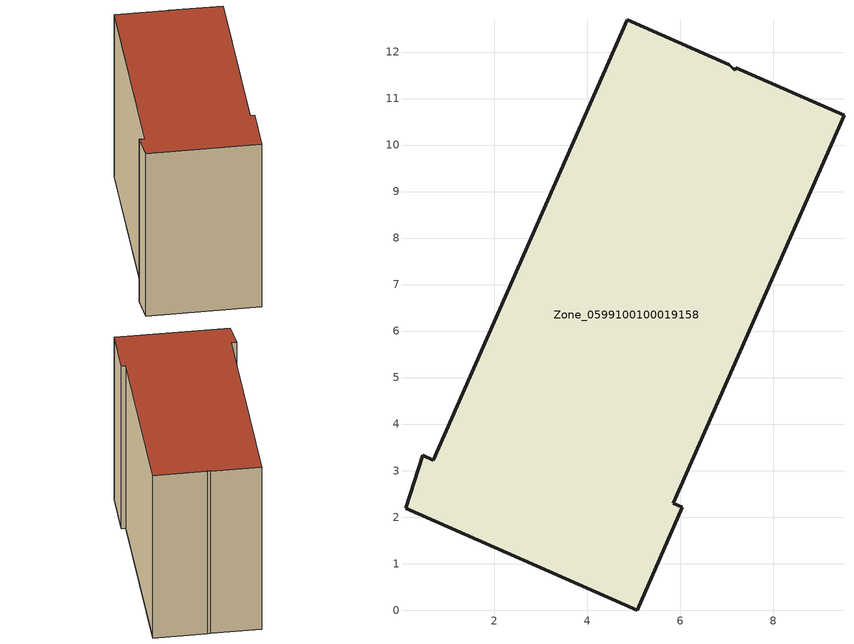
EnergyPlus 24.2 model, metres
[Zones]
Zone_0599100100019158
 floor ground (C_G): 5.85,2.3 6.04,2.22 5.07,0 0.09,2.19 0.46,3.33 0.69,3.23 4.85,12.69 7.05,11.72 7.17,11.6 7.19,11.66 9.52,10.64 z0
 wall outside (C_F): 6.04,2.22 5.85,2.3 9.52,10.64 7.19,11.66 7.17,11.6 7.05,11.72 4.85,12.69 0.69,3.23 0.46,3.33 0.09,2.19 5.07,0 6.04,2.22 z0:9.1
 roof outside (C_R): 0.69,3.23 0.46,3.33 0.09,2.19 5.07,0 6.04,2.22 5.85,2.3 9.52,10.64 7.19,11.66 7.17,11.6 7.05,11.72 4.85,12.69 z9.1
[BUILDING]
Pand.0599100100019158: North Axis=0; Terrain=City; Loads Convergence Tolerance Value=0.04; Temperature Convergence Tolerance Value=0.4; Solar Distribution=FullExterior; Maximum Number of Warmup Days=25; Minimum Number of Warmup Days=1
[Site:Location]
Rotterdam.The.Hague.AP_ZH_NLD Design_Conditions: Latitude=51.96; Longitude=4.45; Time Zone=1; Elevation=-4.5
[SITE:GROUNDTEMPERATURE:BUILDINGSURFACE]
18, 18, 18, 18, 18, 18, 18, 18, 18, 18, 18, 18
[MATERIAL] Thermal Absorptance=0.9; Solar Absorptance=0.7; Visible Absorptance=0.7
Name | Roughness | Thickness | Conductivity | Density | Specific Heat
G.TI.2015-2018 | MediumSmooth | 0.15 | 0.0428571 | 540 | 1210
F.TI.2015-2018 | Rough | 0.3 | 0.0666667 | 1920 | 840
R.TI.2015-2018 | MediumRough | 0.2 | 0.0333333 | 1500 | 1000
[CONSTRUCTION]
C_G: G.TI.2015-2018
C_F: F.TI.2015-2018
C_R: R.TI.2015-2018
[ZONE]
Zone_0599100100019158: Type=1; Multiplier=1; Ceiling Height=Autocalculate; Volume=Autocalculate; Floor Area=autocalculate; Part of Total Floor Area=Yes
[ZONEINFILTRATION:DESIGNFLOWRATE]
Infil_Zone_0599100100019158: Zone or ZoneList or Space or SpaceList=Zone_0599100100019158; Schedule=AlwaysOn; Design Flow Rate Calculation Method=Flow/Area; Flow Rate per Floor Area=0.0015; Constant Term Coefficient=1; Temperature Term Coefficient=0; Velocity Term Coefficient=0; Velocity Squared Term Coefficient=0
[HVACTEMPLATE:ZONE:IDEALLOADSAIRSYSTEM]
Zone_0599100100019158: Maximum Heating Supply Air Temperature=50; Minimum Cooling Supply Air Temperature=13; Maximum Heating Supply Air Humidity Ratio=0.0156; Minimum Cooling Supply Air Humidity Ratio=0.0077; Heating Limit=NoLimit; Cooling Limit=NoLimit; Dehumidification Control Type=ConstantSensibleHeatRatio; Cooling Sensible Heat Ratio=0.7; Dehumidification Setpoint=60; Humidification Control Type=None; Humidification Setpoint=30; Outdoor Air Method=None; Outdoor Air Flow Rate per Person=0.00944; Outdoor Air Flow Rate per Zone Floor Area=0; Outdoor Air Flow Rate per Zone=0; Demand Controlled Ventilation Type=None; Outdoor Air Economizer Type=NoEconomizer; Heat Recovery Type=None; Sensible Heat Recovery Effectiveness=0.7; Latent Heat Recovery Effectiveness=0.65
[ZONECONTROL:THERMOSTAT]
ThermostatControl_Zone_0599100100019158: Zone or ZoneList=Zone_0599100100019158; Control Type Schedule=DualSetpointControlType; Control 1=Thermostat_Zone_0599100100019158; Temperature Difference Between Cutout And Setpoint=0
[THERMOSTATSETPOINT:DUALSETPOINT]
Thermostat_Zone_0599100100019158: Heating Setpoint Temperature Schedule=HeatingSetpoint_Zone_0599100100019158; Cooling Setpoint Temperature Schedule=CoolingSetpoint_Zone_0599100100019158
[SCHEDULE:COMPACT]
HeatingSetpoint_Zone_0599100100019158: Through: 12/31, For: AllDays, Until: 24:00, 21
CoolingSetpoint_Zone_0599100100019158: Through: 12/31, For: AllDays, Until: 24:00, 24
DualSetpointControlType: Through: 12/31, For: AllDays, Until: 24:00, 4
AlwaysOn: Through: 12/31, For: AllDays, Until: 24:00, 1
